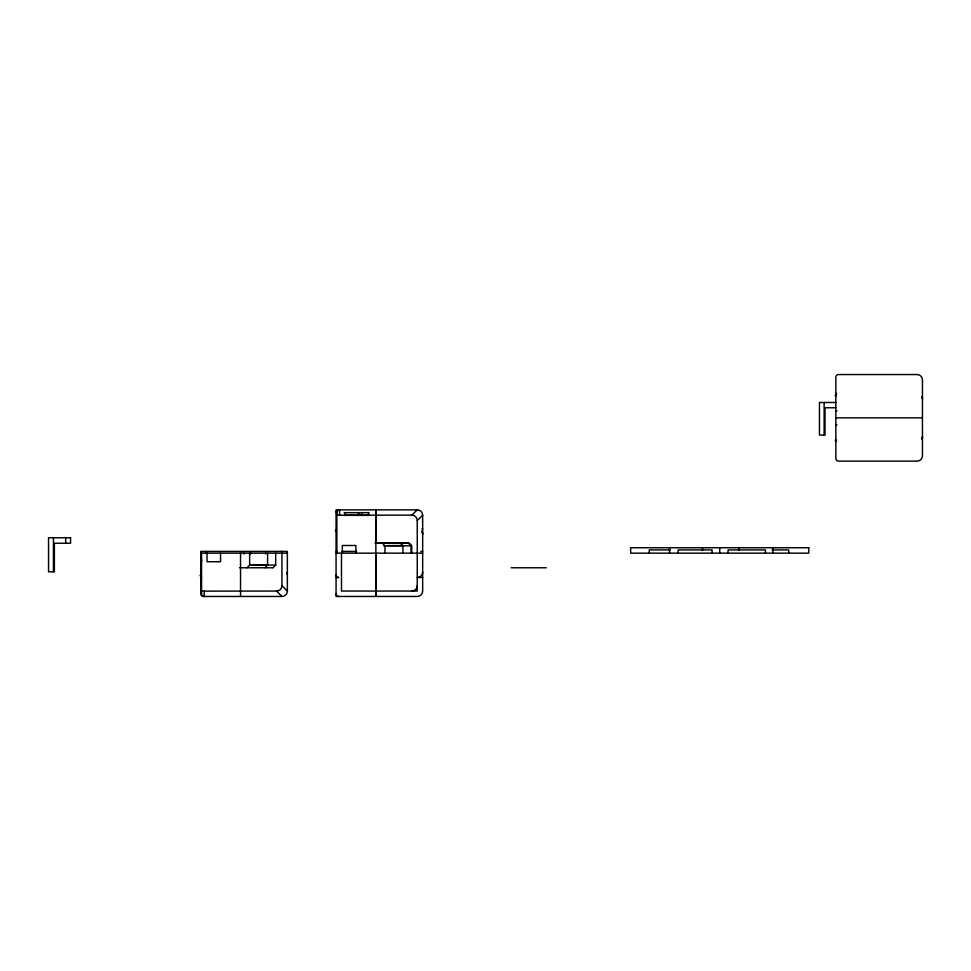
<?xml version="1.0" encoding="UTF-8"?>
<svg xmlns="http://www.w3.org/2000/svg" width="971" height="971" viewBox="0 0 971 971"><rect width="100%" height="100%" fill="white"/><g stroke="black" fill="none" stroke-linecap="round" stroke-linejoin="round"><path stroke-width="1.46" d="M240.541 554.016L240.541 553.154L240.541 596.461M265.095 567.768L267.595 565.061L267.595 553.154M246.937 567.768L249.644 565.061L249.644 553.154M272.997 567.768L275.703 565.061L275.703 553.154M336.864 515.152L411.85 515.152L417.251 509.86A5.413 5.413 0 0 1 422.664 515.273L422.664 591.048A5.413 5.413 0 0 1 417.251 596.461L336.063 596.461L336.063 509.86L417.251 509.86M341.476 553.154L341.476 591.048L417.251 591.048L417.251 520.565L422.664 515.273M835.849 393.486L836.517 393.486M835.849 402.492L819.451 402.492L819.451 435.081L825.022 435.081L825.022 407.759L835.849 407.759M835.849 410.867L836.978 410.867M835.849 417.846L922.45 417.846M835.849 424.825L836.978 424.825M344.207 512.664L368.871 512.664M344.207 515.37L368.871 515.37M421.997 528.807L422.664 528.807M374.988 543.117L408.318 543.117L411.024 545.823L411.024 553.154M387.344 545.581L403.026 545.581M383.873 545.823L411.024 545.823M670.318 549.914L649.247 549.914L649.247 553.154M771.969 549.914L788.743 549.914L788.743 553.154M336.063 551.407L337.41 551.407M341.938 551.407L356.624 551.407M420.892 551.407L422.664 551.407M200.742 553.154L287.355 553.154M336.063 553.154L422.664 553.154M200.742 560.133L201.871 560.133M250.506 565.061L275.703 565.061M252.023 565.304L267.061 565.304M239.667 567.768L272.827 567.768M511.183 567.768L546.333 567.768M336.063 577.514L338.77 577.514A2.707 2.707 0 0 1 336.063 574.808M422.664 577.514L417.251 577.514A5.413 5.413 0 0 0 422.664 572.101M201.543 591.145L276.529 591.048A5.413 5.413 0 0 0 281.942 585.634L281.942 551.407M281.942 596.461L203.449 596.461A2.707 2.707 0 0 1 200.742 593.754L200.742 551.407L287.355 551.407L287.355 591.048A5.413 5.413 0 0 1 281.942 596.461L276.529 591.048M382.246 543.117L384.953 545.823L384.953 553.154M281.942 585.634L287.355 591.048M400.416 543.117L402.916 545.823L402.916 553.154M375.85 553.154L375.862 596.461L375.862 509.86L375.862 542.813L408.9 542.813L411.74 545.653L411.74 553.154M824.124 402.492L824.124 435.081M772.916 547.741L772.916 553.154M765.415 553.154L765.415 549.914L728.068 549.914L728.068 553.154M738.907 547.741L738.907 550.448M719.754 547.741L719.754 553.154M712.071 553.154L712.071 549.914L678.086 549.914L678.086 553.154M702.494 547.741L702.494 550.448M669.529 547.741L669.529 553.154M368.567 512.664L368.567 515.37M361.637 512.664L361.637 515.37M359.064 512.664L359.064 515.37M358.372 512.664L358.372 515.37M355.884 553.154L355.884 545.496L342.35 545.496L342.35 553.154M345.275 512.664L345.275 515.37M339.571 509.86L339.571 515.152M336.864 509.86L336.864 553.154M281.808 551.407L281.796 553.154M265.702 553.154L265.702 553.919M265.702 564.539L265.702 565.304M250.652 553.154L250.652 554.016M244.061 553.154L244.061 554.016M220.563 553.154L220.563 561.736L207.041 561.736L207.041 553.154M206.155 551.407L206.155 553.154M204.25 591.169L204.25 596.461M201.543 553.154L201.543 593.633M65.688 537.752L65.688 543.238M53.441 537.752L53.441 571.798M204.25 596.51A2.767 2.767 0 0 1 201.58 593.633M336.063 512.567A2.707 2.707 0 0 1 338.77 509.86M421.79 531.258A5.413 5.413 0 0 1 422.664 534.22A5.438 5.401 90 0 0 421.887 531.404M335.383 530.919A5.183 3.532 57.3 0 1 336.282 529.85M336.063 531.513A2.707 2.707 0 0 1 336.512 530.032M200.742 574.808A2.707 2.707 0 0 0 201.543 576.725A5.183 3.532 -57.3 0 1 200.062 575.402M286.967 574.092A5.413 5.413 0 0 0 287.355 572.101A5.438 5.401 -88.9 0 1 286.931 574.213M836.456 441.198A2.707 2.707 0 0 1 835.849 439.487M922.074 438.783A5.413 5.413 0 0 0 922.45 436.78A5.438 5.401 -88.9 0 1 921.977 439.001M836.48 441.38A5.183 3.532 -57.3 0 1 835.169 440.081M922.074 396.908A5.413 5.413 0 0 1 922.45 398.899A5.438 5.401 90 0 0 921.977 396.678M835.169 395.598A5.183 3.532 57.3 0 1 836.48 394.299M835.849 396.192A2.707 2.707 0 0 1 836.456 394.481M338.77 596.461A2.707 2.707 0 0 1 336.063 593.754M417.251 585.634A5.413 5.413 0 0 1 411.85 591.048M411.85 515.152A5.413 5.413 0 0 1 417.251 520.565M336.901 512.688A2.767 2.767 0 0 1 339.571 509.811M917.037 374.539L838.556 374.539A2.707 2.707 0 0 0 835.849 377.246L835.849 458.433A2.707 2.707 0 0 0 838.556 461.14L917.037 461.14A5.413 5.413 0 0 0 922.45 455.727L922.45 379.952A5.413 5.413 0 0 0 917.037 374.539M70.567 537.752L48.55 537.752L48.55 571.798L54.376 571.798L54.376 543.238L70.567 543.238L70.567 537.752M808.782 547.741L630.665 547.741L630.665 553.154L808.782 553.154L808.782 547.741"/></g></svg>
